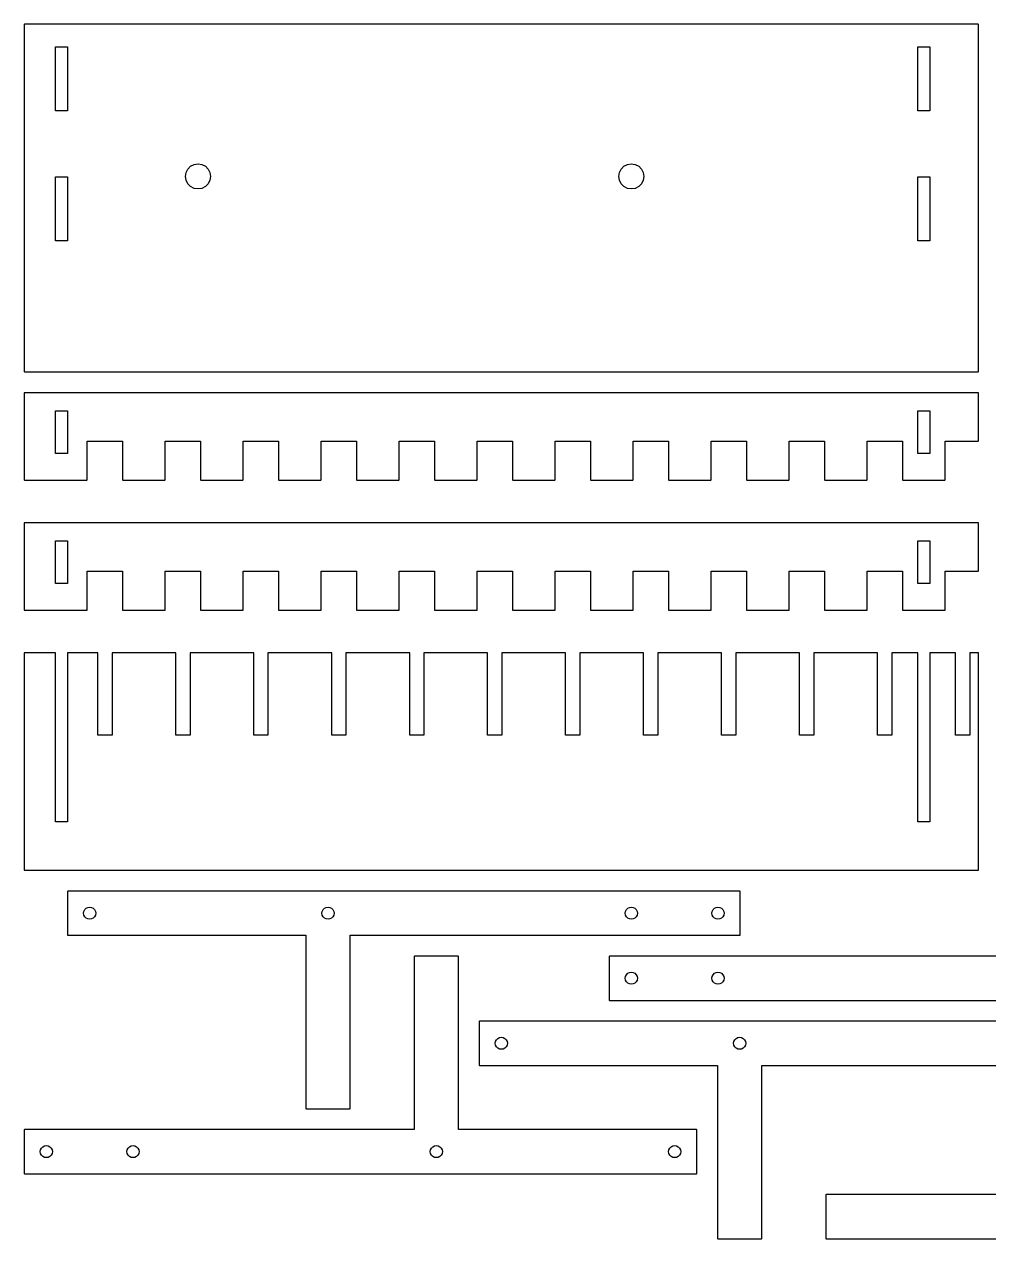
# Model space of a CAD drawing. Header units: metres. Extents: x 5 to 415, y 5 to 285.
# Drawn here: x 4.9 to 227.5, y 4.9 to 285.1 of the extents above; entities that cross this region are included whole.
import ezdxf

# ---------------------------------------------------------------- set-up
doc = ezdxf.new("R2010")
doc.units = ezdxf.units.M

msp = doc.modelspace()

# ---------------------------------------------------------------- linework, layer by layer
for p, q in [((4.9586, 285.1), (4.9, 285.041)), ((4.9, 285.041), (4.9, 204.959)), ((225.041, 285.1), (4.9586, 285.1)), ((225.1, 285.041), (225.041, 285.1)), ((225.1, 204.959), (225.1, 285.041)), ((12.1, 265.1), (12.1, 279.9)), ((12.1, 279.9), (14.9, 279.9)), ((14.9, 279.9), (14.9, 265.1)), ((211.1, 265.1), (211.1, 279.9)), ((211.1, 279.9), (213.9, 279.9)), ((213.9, 279.9), (213.9, 265.1)), ((14.9, 265.1), (12.1, 265.1)), ((213.9, 265.1), (211.1, 265.1)), ((42.6548, 251.704), (43.2962, 252.345)), ((43.2962, 252.345), (44.1042, 252.757)), ((44.1042, 252.757), (45, 252.899)), ((45, 252.899), (45.8958, 252.757)), ((45.8958, 252.757), (46.7038, 252.345)), ((46.7038, 252.345), (47.3452, 251.704)), ((142.655, 251.704), (143.296, 252.345)), ((143.296, 252.345), (144.104, 252.757)), ((144.104, 252.757), (145, 252.899)), ((145, 252.899), (145.896, 252.757)), ((145.896, 252.757), (146.704, 252.345)), ((146.704, 252.345), (147.345, 251.704)), ((12.1, 235.1), (12.1, 249.9)), ((12.1, 249.9), (14.9, 249.9)), ((14.9, 249.9), (14.9, 235.1)), ((42.1012, 250), (42.2431, 250.896)), ((42.2431, 249.104), (42.1012, 250)), ((42.2431, 250.896), (42.6548, 251.704)), ((47.3452, 251.704), (47.7569, 250.896)), ((47.7569, 250.896), (47.8988, 250)), ((47.8988, 250), (47.7569, 249.104)), ((142.101, 250), (142.243, 250.896)), ((142.243, 249.104), (142.101, 250)), ((142.243, 250.896), (142.655, 251.704)), ((147.345, 251.704), (147.757, 250.896)), ((147.757, 250.896), (147.899, 250)), ((147.899, 250), (147.757, 249.104)), ((211.1, 235.1), (211.1, 249.9)), ((211.1, 249.9), (213.9, 249.9)), ((213.9, 249.9), (213.9, 235.1)), ((42.6548, 248.296), (42.2431, 249.104)), ((43.2962, 247.655), (42.6548, 248.296)), ((44.1042, 247.243), (43.2962, 247.655)), ((45, 247.101), (44.1042, 247.243)), ((45.8958, 247.243), (45, 247.101)), ((46.7038, 247.655), (45.8958, 247.243)), ((47.3452, 248.296), (46.7038, 247.655)), ((47.7569, 249.104), (47.3452, 248.296)), ((142.655, 248.296), (142.243, 249.104)), ((143.296, 247.655), (142.655, 248.296)), ((144.104, 247.243), (143.296, 247.655)), ((145, 247.101), (144.104, 247.243)), ((145.896, 247.243), (145, 247.101)), ((146.704, 247.655), (145.896, 247.243)), ((147.345, 248.296), (146.704, 247.655)), ((147.757, 249.104), (147.345, 248.296)), ((14.9, 235.1), (12.1, 235.1)), ((213.9, 235.1), (211.1, 235.1)), ((4.9, 204.959), (4.9586, 204.9)), ((4.9586, 204.9), (225.041, 204.9)), ((225.041, 204.9), (225.1, 204.959)), ((4.9586, 200.1), (4.9, 200.041)), ((4.9, 200.041), (4.9, 179.959)), ((225.041, 200.1), (4.9586, 200.1)), ((225.1, 200.041), (225.041, 200.1)), ((225.1, 188.959), (225.1, 200.041)), ((12.1, 186.1), (12.1, 195.9)), ((12.1, 195.9), (14.9, 195.9)), ((14.9, 195.9), (14.9, 186.1)), ((211.1, 186.1), (211.1, 195.9)), ((211.1, 195.9), (213.9, 195.9)), ((213.9, 195.9), (213.9, 186.1)), ((19.4129, 179.959), (19.4129, 188.9)), ((19.4129, 188.9), (27.5871, 188.9)), ((27.5871, 188.9), (27.5871, 179.959)), ((37.4129, 179.959), (37.4129, 188.9)), ((37.4129, 188.9), (45.5871, 188.9)), ((45.5871, 188.9), (45.5871, 179.959)), ((55.4129, 179.959), (55.4129, 188.9)), ((55.4129, 188.9), (63.5871, 188.9)), ((63.5871, 188.9), (63.5871, 179.959)), ((73.4129, 179.959), (73.4129, 188.9)), ((73.4129, 188.9), (81.5871, 188.9)), ((81.5871, 188.9), (81.5871, 179.959)), ((91.4129, 179.959), (91.4129, 188.9)), ((91.4129, 188.9), (99.5871, 188.9)), ((99.5871, 188.9), (99.5871, 179.959)), ((109.413, 179.959), (109.413, 188.9)), ((109.413, 188.9), (117.587, 188.9)), ((117.587, 188.9), (117.587, 179.959)), ((127.413, 179.959), (127.413, 188.9)), ((127.413, 188.9), (135.587, 188.9)), ((135.587, 188.9), (135.587, 179.959)), ((145.413, 179.959), (145.413, 188.9)), ((145.413, 188.9), (153.587, 188.9)), ((153.587, 188.9), (153.587, 179.959)), ((163.413, 179.959), (163.413, 188.9)), ((163.413, 188.9), (171.587, 188.9)), ((171.587, 188.9), (171.587, 179.959)), ((181.413, 179.959), (181.413, 188.9)), ((181.413, 188.9), (189.587, 188.9)), ((189.587, 188.9), (189.587, 179.959)), ((199.413, 179.959), (199.413, 188.9)), ((199.413, 188.9), (207.587, 188.9)), ((207.587, 188.9), (207.587, 179.959)), ((217.413, 179.959), (217.413, 188.9)), ((217.413, 188.9), (225.041, 188.9)), ((225.041, 188.9), (225.1, 188.959)), ((14.9, 186.1), (12.1, 186.1)), ((213.9, 186.1), (211.1, 186.1)), ((4.9, 179.959), (4.9586, 179.9)), ((4.9586, 179.9), (19.3544, 179.9)), ((19.3544, 179.9), (19.4129, 179.959)), ((27.5871, 179.959), (27.6456, 179.9)), ((27.6456, 179.9), (37.3544, 179.9)), ((37.3544, 179.9), (37.4129, 179.959)), ((45.5871, 179.959), (45.6456, 179.9)), ((45.6456, 179.9), (55.3544, 179.9)), ((55.3544, 179.9), (55.4129, 179.959)), ((63.5871, 179.959), (63.6456, 179.9)), ((63.6456, 179.9), (73.3544, 179.9)), ((73.3544, 179.9), (73.4129, 179.959)), ((81.5871, 179.959), (81.6456, 179.9)), ((81.6456, 179.9), (91.3544, 179.9)), ((91.3544, 179.9), (91.4129, 179.959)), ((99.5871, 179.959), (99.6456, 179.9)), ((99.6456, 179.9), (109.354, 179.9)), ((109.354, 179.9), (109.413, 179.959)), ((117.587, 179.959), (117.646, 179.9)), ((117.646, 179.9), (127.354, 179.9)), ((127.354, 179.9), (127.413, 179.959)), ((135.587, 179.959), (135.646, 179.9)), ((135.646, 179.9), (145.354, 179.9)), ((145.354, 179.9), (145.413, 179.959)), ((153.587, 179.959), (153.646, 179.9)), ((153.646, 179.9), (163.354, 179.9)), ((163.354, 179.9), (163.413, 179.959)), ((171.587, 179.959), (171.646, 179.9)), ((171.646, 179.9), (181.354, 179.9)), ((181.354, 179.9), (181.413, 179.959)), ((189.587, 179.959), (189.646, 179.9)), ((189.646, 179.9), (199.354, 179.9)), ((199.354, 179.9), (199.413, 179.959)), ((207.587, 179.959), (207.646, 179.9)), ((207.646, 179.9), (217.354, 179.9)), ((217.354, 179.9), (217.413, 179.959)), ((4.9586, 170.1), (4.9, 170.041)), ((4.9, 170.041), (4.9, 149.959)), ((225.041, 170.1), (4.9586, 170.1)), ((225.1, 170.041), (225.041, 170.1)), ((225.1, 158.959), (225.1, 170.041)), ((12.1, 156.1), (12.1, 165.9)), ((12.1, 165.9), (14.9, 165.9)), ((14.9, 165.9), (14.9, 156.1)), ((211.1, 156.1), (211.1, 165.9)), ((211.1, 165.9), (213.9, 165.9)), ((213.9, 165.9), (213.9, 156.1)), ((19.4129, 149.959), (19.4129, 158.9)), ((19.4129, 158.9), (27.5871, 158.9)), ((27.5871, 158.9), (27.5871, 149.959)), ((37.4129, 149.959), (37.4129, 158.9)), ((37.4129, 158.9), (45.5871, 158.9)), ((45.5871, 158.9), (45.5871, 149.959)), ((55.4129, 149.959), (55.4129, 158.9)), ((55.4129, 158.9), (63.5871, 158.9)), ((63.5871, 158.9), (63.5871, 149.959)), ((73.4129, 149.959), (73.4129, 158.9)), ((73.4129, 158.9), (81.5871, 158.9)), ((81.5871, 158.9), (81.5871, 149.959)), ((91.4129, 149.959), (91.4129, 158.9)), ((91.4129, 158.9), (99.5871, 158.9)), ((99.5871, 158.9), (99.5871, 149.959)), ((109.413, 149.959), (109.413, 158.9)), ((109.413, 158.9), (117.587, 158.9)), ((117.587, 158.9), (117.587, 149.959)), ((127.413, 149.959), (127.413, 158.9)), ((127.413, 158.9), (135.587, 158.9)), ((135.587, 158.9), (135.587, 149.959)), ((145.413, 149.959), (145.413, 158.9)), ((145.413, 158.9), (153.587, 158.9)), ((153.587, 158.9), (153.587, 149.959)), ((163.413, 149.959), (163.413, 158.9)), ((163.413, 158.9), (171.587, 158.9)), ((171.587, 158.9), (171.587, 149.959)), ((181.413, 149.959), (181.413, 158.9)), ((181.413, 158.9), (189.587, 158.9)), ((189.587, 158.9), (189.587, 149.959)), ((199.413, 149.959), (199.413, 158.9)), ((199.413, 158.9), (207.587, 158.9)), ((207.587, 158.9), (207.587, 149.959)), ((217.413, 149.959), (217.413, 158.9)), ((217.413, 158.9), (225.041, 158.9)), ((225.041, 158.9), (225.1, 158.959)), ((14.9, 156.1), (12.1, 156.1)), ((213.9, 156.1), (211.1, 156.1)), ((4.9, 149.959), (4.9586, 149.9)), ((4.9586, 149.9), (19.3544, 149.9)), ((19.3544, 149.9), (19.4129, 149.959)), ((27.5871, 149.959), (27.6456, 149.9)), ((27.6456, 149.9), (37.3544, 149.9)), ((37.3544, 149.9), (37.4129, 149.959)), ((45.5871, 149.959), (45.6456, 149.9)), ((45.6456, 149.9), (55.3544, 149.9)), ((55.3544, 149.9), (55.4129, 149.959)), ((63.5871, 149.959), (63.6456, 149.9)), ((63.6456, 149.9), (73.3544, 149.9)), ((73.3544, 149.9), (73.4129, 149.959)), ((81.5871, 149.959), (81.6456, 149.9)), ((81.6456, 149.9), (91.3544, 149.9)), ((91.3544, 149.9), (91.4129, 149.959)), ((99.5871, 149.959), (99.6456, 149.9)), ((99.6456, 149.9), (109.354, 149.9)), ((109.354, 149.9), (109.413, 149.959)), ((117.587, 149.959), (117.646, 149.9)), ((117.646, 149.9), (127.354, 149.9)), ((127.354, 149.9), (127.413, 149.959)), ((135.587, 149.959), (135.646, 149.9)), ((135.646, 149.9), (145.354, 149.9)), ((145.354, 149.9), (145.413, 149.959)), ((153.587, 149.959), (153.646, 149.9)), ((153.646, 149.9), (163.354, 149.9)), ((163.354, 149.9), (163.413, 149.959)), ((171.587, 149.959), (171.646, 149.9)), ((171.646, 149.9), (181.354, 149.9)), ((181.354, 149.9), (181.413, 149.959)), ((189.587, 149.959), (189.646, 149.9)), ((189.646, 149.9), (199.354, 149.9)), ((199.354, 149.9), (199.413, 149.959)), ((207.587, 149.959), (207.646, 149.9)), ((207.646, 149.9), (217.354, 149.9)), ((217.354, 149.9), (217.413, 149.959)), ((4.9586, 140.1), (4.9, 140.041)), ((4.9, 140.041), (4.9, 89.9586)), ((12.0414, 140.1), (4.9586, 140.1)), ((12.1, 140.041), (12.0414, 140.1)), ((12.1, 101.1), (12.1, 140.041)), ((14.9586, 140.1), (14.9, 140.041)), ((14.9, 140.041), (14.9, 101.1)), ((21.7914, 140.1), (14.9586, 140.1)), ((21.85, 140.041), (21.7914, 140.1)), ((21.85, 121.1), (21.85, 140.041)), ((25.2086, 140.1), (25.15, 140.041)), ((25.15, 140.041), (25.15, 121.1)), ((39.7914, 140.1), (25.2086, 140.1)), ((39.85, 140.041), (39.7914, 140.1)), ((39.85, 121.1), (39.85, 140.041)), ((43.2086, 140.1), (43.15, 140.041)), ((43.15, 140.041), (43.15, 121.1)), ((57.7914, 140.1), (43.2086, 140.1)), ((57.85, 140.041), (57.7914, 140.1)), ((57.85, 121.1), (57.85, 140.041)), ((61.2086, 140.1), (61.15, 140.041)), ((61.15, 140.041), (61.15, 121.1)), ((75.7914, 140.1), (61.2086, 140.1)), ((75.85, 140.041), (75.7914, 140.1)), ((75.85, 121.1), (75.85, 140.041)), ((79.2086, 140.1), (79.15, 140.041)), ((79.15, 140.041), (79.15, 121.1)), ((93.7914, 140.1), (79.2086, 140.1)), ((93.85, 140.041), (93.7914, 140.1)), ((93.85, 121.1), (93.85, 140.041)), ((97.2086, 140.1), (97.15, 140.041)), ((97.15, 140.041), (97.15, 121.1)), ((111.791, 140.1), (97.2086, 140.1)), ((111.85, 140.041), (111.791, 140.1)), ((111.85, 121.1), (111.85, 140.041)), ((115.209, 140.1), (115.15, 140.041)), ((115.15, 140.041), (115.15, 121.1)), ((129.791, 140.1), (115.209, 140.1)), ((129.85, 140.041), (129.791, 140.1)), ((129.85, 121.1), (129.85, 140.041)), ((133.209, 140.1), (133.15, 140.041)), ((133.15, 140.041), (133.15, 121.1)), ((147.791, 140.1), (133.209, 140.1)), ((147.85, 140.041), (147.791, 140.1)), ((147.85, 121.1), (147.85, 140.041)), ((151.209, 140.1), (151.15, 140.041)), ((151.15, 140.041), (151.15, 121.1)), ((165.791, 140.1), (151.209, 140.1)), ((165.85, 140.041), (165.791, 140.1)), ((165.85, 121.1), (165.85, 140.041)), ((169.209, 140.1), (169.15, 140.041)), ((169.15, 140.041), (169.15, 121.1)), ((183.791, 140.1), (169.209, 140.1)), ((183.85, 140.041), (183.791, 140.1)), ((183.85, 121.1), (183.85, 140.041)), ((187.209, 140.1), (187.15, 140.041)), ((187.15, 140.041), (187.15, 121.1)), ((201.791, 140.1), (187.209, 140.1)), ((201.85, 140.041), (201.791, 140.1)), ((201.85, 121.1), (201.85, 140.041)), ((205.209, 140.1), (205.15, 140.041)), ((205.15, 140.041), (205.15, 121.1)), ((211.041, 140.1), (205.209, 140.1)), ((211.1, 140.041), (211.041, 140.1)), ((211.1, 101.1), (211.1, 140.041)), ((213.959, 140.1), (213.9, 140.041)), ((213.9, 140.041), (213.9, 101.1)), ((219.791, 140.1), (213.959, 140.1)), ((219.85, 140.041), (219.791, 140.1)), ((219.85, 121.1), (219.85, 140.041)), ((223.209, 140.1), (223.15, 140.041)), ((223.15, 140.041), (223.15, 121.1)), ((225.041, 140.1), (223.209, 140.1)), ((225.1, 140.041), (225.041, 140.1)), ((225.1, 89.9586), (225.1, 140.041)), ((25.15, 121.1), (21.85, 121.1)), ((43.15, 121.1), (39.85, 121.1)), ((61.15, 121.1), (57.85, 121.1)), ((79.15, 121.1), (75.85, 121.1)), ((97.15, 121.1), (93.85, 121.1)), ((115.15, 121.1), (111.85, 121.1)), ((133.15, 121.1), (129.85, 121.1)), ((151.15, 121.1), (147.85, 121.1)), ((169.15, 121.1), (165.85, 121.1)), ((187.15, 121.1), (183.85, 121.1)), ((205.15, 121.1), (201.85, 121.1)), ((223.15, 121.1), (219.85, 121.1)), ((14.9, 101.1), (12.1, 101.1)), ((213.9, 101.1), (211.1, 101.1)), ((4.9, 89.9586), (4.9586, 89.9)), ((4.9586, 89.9), (225.041, 89.9)), ((225.041, 89.9), (225.1, 89.9586)), ((14.9586, 85.1), (14.9, 85.0414)), ((14.9, 85.0414), (14.9, 74.9586)), ((170.041, 85.1), (14.9586, 85.1)), ((170.1, 85.0414), (170.041, 85.1)), ((170.1, 74.9586), (170.1, 85.0414)), ((19.1779, 81.1316), (19.5677, 81.3303)), ((19.5677, 81.3303), (20, 81.3988)), ((20, 81.3988), (20.4323, 81.3303)), ((20.4323, 81.3303), (20.8222, 81.1316)), ((74.1779, 81.1316), (74.5677, 81.3303)), ((74.5677, 81.3303), (75, 81.3988)), ((75, 81.3988), (75.4323, 81.3303)), ((75.4323, 81.3303), (75.8221, 81.1316)), ((144.178, 81.1316), (144.568, 81.3303)), ((144.568, 81.3303), (145, 81.3988)), ((145, 81.3988), (145.432, 81.3303)), ((145.432, 81.3303), (145.822, 81.1316)), ((164.178, 81.1316), (164.568, 81.3303)), ((164.568, 81.3303), (165, 81.3988)), ((165, 81.3988), (165.432, 81.3303)), ((165.432, 81.3303), (165.822, 81.1316)), ((18.6012, 80), (18.6697, 80.4323)), ((18.6697, 79.5677), (18.6012, 80)), ((18.6697, 80.4323), (18.8684, 80.8221)), ((18.8684, 79.1779), (18.6697, 79.5677)), ((18.8684, 80.8221), (19.1779, 81.1316)), ((19.1779, 78.8684), (18.8684, 79.1779)), ((19.5677, 78.6697), (19.1779, 78.8684)), ((20, 78.6012), (19.5677, 78.6697)), ((20.4323, 78.6697), (20, 78.6012)), ((20.8222, 78.8684), (20.4323, 78.6697)), ((20.8222, 81.1316), (21.1316, 80.8221)), ((21.1316, 79.1779), (20.8222, 78.8684)), ((21.1316, 80.8221), (21.3303, 80.4323)), ((21.3303, 79.5677), (21.1316, 79.1779)), ((21.3303, 80.4323), (21.3988, 80)), ((21.3988, 80), (21.3303, 79.5677)), ((73.6012, 80), (73.6697, 80.4323)), ((73.6697, 79.5677), (73.6012, 80)), ((73.6697, 80.4323), (73.8684, 80.8221)), ((73.8684, 79.1779), (73.6697, 79.5677)), ((73.8684, 80.8221), (74.1779, 81.1316)), ((74.1779, 78.8684), (73.8684, 79.1779)), ((74.5677, 78.6697), (74.1779, 78.8684)), ((75, 78.6012), (74.5677, 78.6697)), ((75.4323, 78.6697), (75, 78.6012)), ((75.8221, 78.8684), (75.4323, 78.6697)), ((75.8221, 81.1316), (76.1316, 80.8221)), ((76.1316, 79.1779), (75.8221, 78.8684)), ((76.1316, 80.8221), (76.3303, 80.4323)), ((76.3303, 79.5677), (76.1316, 79.1779)), ((76.3303, 80.4323), (76.3988, 80)), ((76.3988, 80), (76.3303, 79.5677)), ((143.601, 80), (143.67, 80.4323)), ((143.67, 79.5677), (143.601, 80)), ((143.67, 80.4323), (143.868, 80.8221)), ((143.868, 79.1779), (143.67, 79.5677)), ((143.868, 80.8221), (144.178, 81.1316)), ((144.178, 78.8684), (143.868, 79.1779)), ((144.568, 78.6697), (144.178, 78.8684)), ((145, 78.6012), (144.568, 78.6697)), ((145.432, 78.6697), (145, 78.6012)), ((145.822, 78.8684), (145.432, 78.6697)), ((145.822, 81.1316), (146.132, 80.8221)), ((146.132, 79.1779), (145.822, 78.8684)), ((146.132, 80.8221), (146.33, 80.4323)), ((146.33, 79.5677), (146.132, 79.1779)), ((146.33, 80.4323), (146.399, 80)), ((146.399, 80), (146.33, 79.5677)), ((163.601, 80), (163.67, 80.4323)), ((163.67, 79.5677), (163.601, 80)), ((163.67, 80.4323), (163.868, 80.8221)), ((163.868, 79.1779), (163.67, 79.5677)), ((163.868, 80.8221), (164.178, 81.1316)), ((164.178, 78.8684), (163.868, 79.1779)), ((164.568, 78.6697), (164.178, 78.8684)), ((165, 78.6012), (164.568, 78.6697)), ((165.432, 78.6697), (165, 78.6012)), ((165.822, 78.8684), (165.432, 78.6697)), ((165.822, 81.1316), (166.132, 80.8221)), ((166.132, 79.1779), (165.822, 78.8684)), ((166.132, 80.8221), (166.33, 80.4323)), ((166.33, 79.5677), (166.132, 79.1779)), ((166.33, 80.4323), (166.399, 80)), ((166.399, 80), (166.33, 79.5677)), ((14.9, 74.9586), (14.9586, 74.9)), ((14.9586, 74.9), (69.9, 74.9)), ((69.9, 74.9), (69.9, 34.9586)), ((80.1, 34.9586), (80.1, 74.9)), ((80.1, 74.9), (170.041, 74.9)), ((170.041, 74.9), (170.1, 74.9586)), ((94.9586, 70.1), (94.9, 70.0414)), ((105.041, 70.1), (94.9586, 70.1)), ((105.1, 70.0414), (105.041, 70.1)), ((139.959, 70.1), (139.9, 70.0414)), ((229.9, 70.1), (139.959, 70.1)), ((94.9, 70.0414), (94.9, 30.1)), ((105.1, 30.1), (105.1, 70.0414)), ((139.9, 70.0414), (139.9, 59.9586)), ((143.601, 65), (143.67, 65.4323)), ((143.67, 64.5677), (143.601, 65)), ((143.67, 65.4323), (143.868, 65.8221)), ((143.868, 64.1779), (143.67, 64.5677)), ((143.868, 65.8221), (144.178, 66.1316)), ((144.178, 66.1316), (144.568, 66.3303)), ((144.568, 66.3303), (145, 66.3988)), ((145, 66.3988), (145.432, 66.3303)), ((145.432, 66.3303), (145.822, 66.1316)), ((145.822, 66.1316), (146.132, 65.8221)), ((146.132, 65.8221), (146.33, 65.4323)), ((146.33, 64.5677), (146.132, 64.1779)), ((146.33, 65.4323), (146.399, 65)), ((146.399, 65), (146.33, 64.5677)), ((163.601, 65), (163.67, 65.4323)), ((163.67, 64.5677), (163.601, 65)), ((163.67, 65.4323), (163.868, 65.8221)), ((163.868, 64.1779), (163.67, 64.5677)), ((163.868, 65.8221), (164.178, 66.1316)), ((164.178, 66.1316), (164.568, 66.3303)), ((164.568, 66.3303), (165, 66.3988)), ((165, 66.3988), (165.432, 66.3303)), ((165.432, 66.3303), (165.822, 66.1316)), ((165.822, 66.1316), (166.132, 65.8221)), ((166.132, 65.8221), (166.33, 65.4323)), ((166.33, 64.5677), (166.132, 64.1779)), ((166.33, 65.4323), (166.399, 65)), ((166.399, 65), (166.33, 64.5677)), ((144.178, 63.8684), (143.868, 64.1779)), ((144.568, 63.6697), (144.178, 63.8684)), ((145, 63.6012), (144.568, 63.6697)), ((145.432, 63.6697), (145, 63.6012)), ((145.822, 63.8684), (145.432, 63.6697)), ((146.132, 64.1779), (145.822, 63.8684)), ((164.178, 63.8684), (163.868, 64.1779)), ((164.568, 63.6697), (164.178, 63.8684)), ((165, 63.6012), (164.568, 63.6697)), ((165.432, 63.6697), (165, 63.6012)), ((165.822, 63.8684), (165.432, 63.6697)), ((166.132, 64.1779), (165.822, 63.8684)), ((139.9, 59.9586), (139.959, 59.9)), ((139.959, 59.9), (295.041, 59.9)), ((109.959, 55.1), (109.9, 55.0414)), ((109.9, 55.0414), (109.9, 44.9586)), ((265.041, 55.1), (109.959, 55.1)), ((113.67, 50.4323), (113.868, 50.8221)), ((113.868, 50.8221), (114.178, 51.1316)), ((114.178, 51.1316), (114.568, 51.3303)), ((114.568, 51.3303), (115, 51.3988)), ((115, 51.3988), (115.432, 51.3303)), ((115.432, 51.3303), (115.822, 51.1316)), ((115.822, 51.1316), (116.132, 50.8221)), ((116.132, 50.8221), (116.33, 50.4323)), ((168.67, 50.4323), (168.868, 50.8221)), ((168.868, 50.8221), (169.178, 51.1316)), ((169.178, 51.1316), (169.568, 51.3303)), ((169.568, 51.3303), (170, 51.3988)), ((170, 51.3988), (170.432, 51.3303)), ((170.432, 51.3303), (170.822, 51.1316)), ((170.822, 51.1316), (171.132, 50.8221)), ((171.132, 50.8221), (171.33, 50.4323)), ((113.601, 50), (113.67, 50.4323)), ((113.67, 49.5677), (113.601, 50)), ((113.868, 49.1779), (113.67, 49.5677)), ((114.178, 48.8684), (113.868, 49.1779)), ((114.568, 48.6697), (114.178, 48.8684)), ((115, 48.6012), (114.568, 48.6697)), ((115.432, 48.6697), (115, 48.6012)), ((115.822, 48.8684), (115.432, 48.6697)), ((116.132, 49.1779), (115.822, 48.8684)), ((116.33, 49.5677), (116.132, 49.1779)), ((116.33, 50.4323), (116.399, 50)), ((116.399, 50), (116.33, 49.5677)), ((168.601, 50), (168.67, 50.4323)), ((168.67, 49.5677), (168.601, 50)), ((168.868, 49.1779), (168.67, 49.5677)), ((169.178, 48.8684), (168.868, 49.1779)), ((169.568, 48.6697), (169.178, 48.8684)), ((170, 48.6012), (169.568, 48.6697)), ((170.432, 48.6697), (170, 48.6012)), ((170.822, 48.8684), (170.432, 48.6697)), ((171.132, 49.1779), (170.822, 48.8684)), ((171.33, 49.5677), (171.132, 49.1779)), ((171.33, 50.4323), (171.399, 50)), ((171.399, 50), (171.33, 49.5677)), ((109.9, 44.9586), (109.959, 44.9)), ((109.959, 44.9), (164.9, 44.9)), ((164.9, 44.9), (164.9, 4.9586)), ((175.1, 4.9586), (175.1, 44.9)), ((175.1, 44.9), (265.041, 44.9)), ((69.9, 34.9586), (69.9586, 34.9)), ((69.9586, 34.9), (80.0414, 34.9)), ((80.0414, 34.9), (80.1, 34.9586)), ((4.9586, 30.1), (4.9, 30.0414)), ((4.9, 30.0414), (4.9, 19.9586)), ((94.9, 30.1), (4.9586, 30.1)), ((160.041, 30.1), (105.1, 30.1)), ((160.1, 30.0414), (160.041, 30.1)), ((160.1, 19.9586), (160.1, 30.0414)), ((8.6012, 25), (8.6697, 25.4323)), ((8.6697, 25.4323), (8.8684, 25.8221)), ((8.8684, 25.8221), (9.1779, 26.1316)), ((9.1779, 26.1316), (9.5678, 26.3303)), ((9.5678, 26.3303), (10, 26.3988)), ((10, 26.3988), (10.4323, 26.3303)), ((10.4323, 26.3303), (10.8222, 26.1316)), ((10.8222, 26.1316), (11.1316, 25.8221)), ((11.1316, 25.8221), (11.3303, 25.4323)), ((11.3303, 25.4323), (11.3988, 25)), ((28.6012, 25), (28.6697, 25.4323)), ((28.6697, 25.4323), (28.8684, 25.8221)), ((28.8684, 25.8221), (29.1779, 26.1316)), ((29.1779, 26.1316), (29.5677, 26.3303)), ((29.5677, 26.3303), (30, 26.3988)), ((30, 26.3988), (30.4323, 26.3303)), ((30.4323, 26.3303), (30.8222, 26.1316)), ((30.8222, 26.1316), (31.1316, 25.8221)), ((31.1316, 25.8221), (31.3303, 25.4323)), ((31.3303, 25.4323), (31.3988, 25)), ((98.6012, 25), (98.6697, 25.4323)), ((98.6697, 25.4323), (98.8684, 25.8221)), ((98.8684, 25.8221), (99.1779, 26.1316)), ((99.1779, 26.1316), (99.5678, 26.3303)), ((99.5678, 26.3303), (100, 26.3988)), ((100, 26.3988), (100.432, 26.3303)), ((100.432, 26.3303), (100.822, 26.1316)), ((100.822, 26.1316), (101.132, 25.8221)), ((101.132, 25.8221), (101.33, 25.4322)), ((101.33, 25.4322), (101.399, 25)), ((153.601, 25), (153.67, 25.4322)), ((153.67, 25.4322), (153.868, 25.8221)), ((153.868, 25.8221), (154.178, 26.1316)), ((154.178, 26.1316), (154.568, 26.3303)), ((154.568, 26.3303), (155, 26.3987)), ((155, 26.3987), (155.432, 26.3303)), ((155.432, 26.3303), (155.822, 26.1316)), ((155.822, 26.1316), (156.132, 25.8221)), ((156.132, 25.8221), (156.33, 25.4322)), ((156.33, 25.4322), (156.399, 25)), ((8.6697, 24.5678), (8.6012, 25)), ((8.8684, 24.1779), (8.6697, 24.5678)), ((9.1779, 23.8684), (8.8684, 24.1779)), ((9.5678, 23.6697), (9.1779, 23.8684)), ((10, 23.6013), (9.5678, 23.6697)), ((10.4323, 23.6697), (10, 23.6013)), ((10.8222, 23.8684), (10.4323, 23.6697)), ((11.1316, 24.1779), (10.8222, 23.8684)), ((11.3303, 24.5678), (11.1316, 24.1779)), ((11.3988, 25), (11.3303, 24.5678)), ((28.6697, 24.5678), (28.6012, 25)), ((28.8684, 24.1779), (28.6697, 24.5678)), ((29.1779, 23.8684), (28.8684, 24.1779)), ((29.5677, 23.6697), (29.1779, 23.8684)), ((30, 23.6013), (29.5677, 23.6697)), ((30.4323, 23.6697), (30, 23.6013)), ((30.8222, 23.8684), (30.4323, 23.6697)), ((31.1316, 24.1779), (30.8222, 23.8684)), ((31.3303, 24.5678), (31.1316, 24.1779)), ((31.3988, 25), (31.3303, 24.5678)), ((98.6697, 24.5678), (98.6012, 25)), ((98.8684, 24.1779), (98.6697, 24.5678)), ((99.1779, 23.8684), (98.8684, 24.1779)), ((99.5677, 23.6697), (99.1779, 23.8684)), ((100, 23.6012), (99.5677, 23.6697)), ((100.432, 23.6697), (100, 23.6012)), ((100.822, 23.8684), (100.432, 23.6697)), ((101.132, 24.1779), (100.822, 23.8684)), ((101.33, 24.5677), (101.132, 24.1779)), ((101.399, 25), (101.33, 24.5677)), ((153.67, 24.5677), (153.601, 25)), ((153.868, 24.1779), (153.67, 24.5677)), ((154.178, 23.8684), (153.868, 24.1779)), ((154.568, 23.6697), (154.178, 23.8684)), ((155, 23.6012), (154.568, 23.6697)), ((155.432, 23.6697), (155, 23.6012)), ((155.822, 23.8684), (155.432, 23.6697)), ((156.132, 24.1779), (155.822, 23.8684)), ((156.33, 24.5677), (156.132, 24.1779)), ((156.399, 25), (156.33, 24.5677)), ((4.9, 19.9586), (4.9586, 19.9)), ((4.9586, 19.9), (160.041, 19.9)), ((160.041, 19.9), (160.1, 19.9586)), ((189.959, 15.1), (189.9, 15.0414)), ((189.9, 15.0414), (189.9, 4.9586)), ((410.041, 15.1), (189.959, 15.1)), ((164.9, 4.9586), (164.959, 4.9)), ((164.959, 4.9), (175.041, 4.9)), ((175.041, 4.9), (175.1, 4.9586)), ((189.9, 4.9586), (189.959, 4.9)), ((189.959, 4.9), (410.041, 4.9))]:
    msp.add_line(p, q)

doc.saveas('drawing.dxf')
